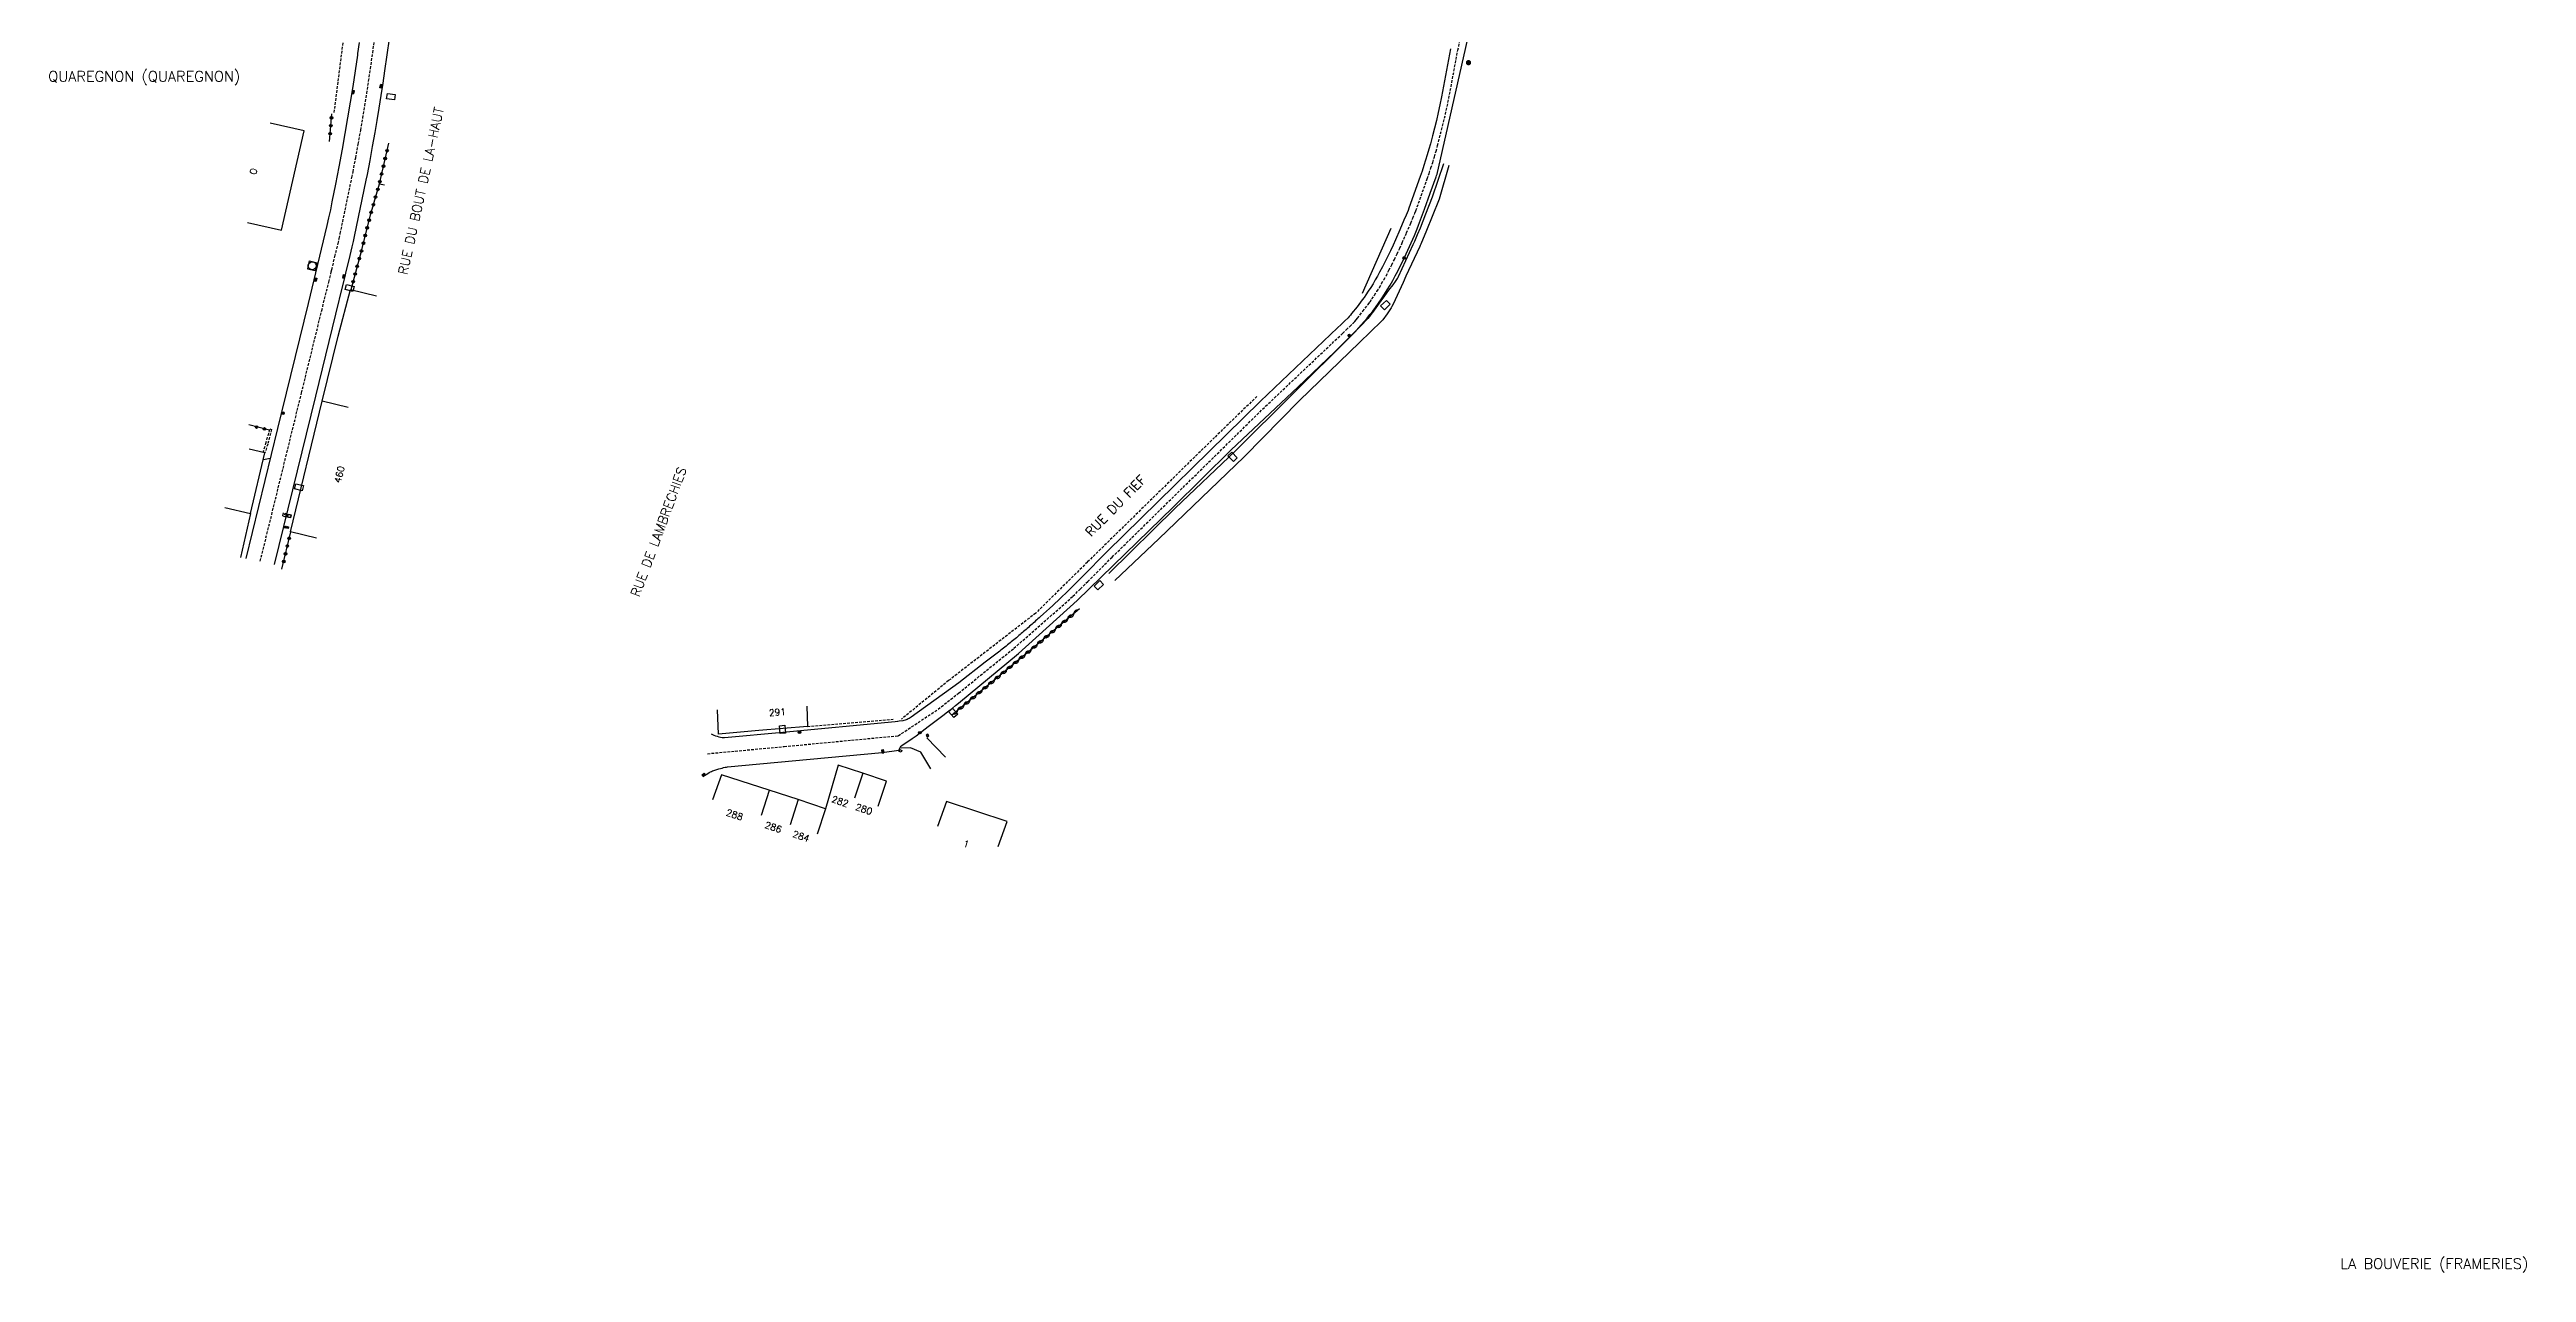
# Model space of a CAD drawing. Header units: millimetres. Extents: x 114005 to 114985, y 122399 to 123000.
# Drawn here: x 114517.4 to 114983.9, y 122511.8 to 122742.2 of the extents above; entities that cross this region are included whole.
import ezdxf
from ezdxf.enums import TextEntityAlignment as Align

# ---------------------------------------------------------------- set-up
doc = ezdxf.new("R2010")
doc.units = ezdxf.units.MM
doc.linetypes.add('DASHED', pattern=[0.75, 0.5, -0.25])
doc.layers.get('0').update_dxf_attribs({"linetype": 'CONTINUOUS'})
for name, color, linetype in [('w0001', 6, 'DASHED'), ('w0008', 7, 'CONTINUOUS'), ('w0014', 7, 'CONTINUOUS'), ('w0017', 7, 'CONTINUOUS'), ('w0100', 7, 'CONTINUOUS'), ('w0103', 1, 'CONTINUOUS'), ('w0112', 1, 'DASHED'), ('w0210', 2, 'CONTINUOUS'), ('W0212', 2, 'CONTINUOUS'), ('W0213', 2, 'CONTINUOUS'), ('W0310', 3, 'CONTINUOUS'), ('w0322', 7, 'CONTINUOUS'), ('w0400', 7, 'CONTINUOUS'), ('W0412', 7, 'CONTINUOUS'), ('w0420', 7, 'CONTINUOUS'), ('w0425', 7, 'CONTINUOUS'), ('w0856', 7, 'CONTINUOUS'), ('w0980', 7, 'CONTINUOUS'), ('w0989', 7, 'CONTINUOUS'), ('w0991', 7, 'CONTINUOUS'), ('w1102', 7, 'CONTINUOUS'), ('w1338', 7, 'CONTINUOUS'), ('w1471', 7, 'CONTINUOUS'), ('W1473', 7, 'CONTINUOUS')]:
    doc.layers.add(name, color=color, linetype=linetype)
doc.styles.get("Standard").update_dxf_attribs({"font": 'romans.shx', "width": 0.85})

# ---------------------------------------------------------------- blocks, each defined once
blk = doc.blocks.new('T856')
for p, q in [((-0.125, 0), (0.125, 0)), ((0, 0.125), (0, -0.125))]:
    blk.add_line(p, q)
blk.add_ellipse((0, 0), major_axis=(-0.177, 0.177), ratio=1, start_param=3.9269908, end_param=10.2101761)
blk = doc.blocks.new('T1473')
at = {"color": 0, "linetype": 'Continuous', "const_width": 0.5, "flags": 128}
blk.add_lwpolyline([(-0.25, 0, 1), (0.25, 0, 1)], format="xyb", close=True, dxfattribs=at)
blk = doc.blocks.new('T1471')
at = {"color": 0, "linetype": 'Continuous', "flags": 128}
blk.add_lwpolyline([(-0.75, -0.5), (-0.75, 0.5), (0.75, 0.5), (0.75, -0.5), (-0.75, -0.5)], dxfattribs=at)
blk = doc.blocks.new('T400')
for p, q in [((-0.15, 0.3), (0.15, 0.3)), ((-0.15, -0.25), (-0.15, 0.3)), ((-0.15, 0.15), (0.15, 0.15)), ((-0.15, 0), (0.15, 0)), ((0.15, 0.3), (0.15, -0.25)), ((-0.15, -0.15), (0.15, -0.15)), ((-0.15, -0.25), (-0.15, -0.3)), ((-0.15, -0.3), (0.15, -0.3)), ((0.15, -0.3), (0.15, -0.25))]:
    blk.add_line(p, q)
blk = doc.blocks.new('t310o')
at = {"color": 0, "linetype": 'Continuous'}
for centre, start, end in [((-0.5, 0.38), 216.8699, 323.1304), ((0.5, -0.37), 36.8699, 143.1303)]:
    blk.add_arc(centre, 0.625, start, end, dxfattribs=at)
blk = doc.blocks.new('T425')
for p, q in [((-0.15, 0.6), (0.15, 0.6)), ((-0.15, 0.6), (-0.15, 0.3)), ((-0.15, 0.3), (0.15, 0.3)), ((-0.15, 0.15), (0.15, 0.15)), ((-0.15, -0.15), (-0.15, 0.15)), ((0, 0.45), (0.15, 0.45)), ((0.15, 0.45), (0.15, 0.3)), ((0.15, 0.15), (0.15, -0.15)), ((0.15, -0.15), (-0.15, -0.15))]:
    blk.add_line(p, q)
blk.add_ellipse((0, 0), major_axis=(-0.106, 0.106), ratio=1, start_param=3.926991, end_param=10.210176)
blk = doc.blocks.new('T412')
for p, q in [((-0.3, 1.2), (0.3, 1.2)), ((-0.3, 1.2), (-0.3, 0.6)), ((-0.3, 0.6), (0.3, 0.6)), ((-0.3, 0.3), (0.3, 0.3)), ((-0.3, -0.3), (-0.3, 0.3)), ((0, 0.9), (0.3, 0.9)), ((0.3, 0.9), (0.3, 0.6)), ((0.3, 0.3), (0.3, -0.3)), ((0.3, -0.3), (-0.3, -0.3))]:
    blk.add_line(p, q)
blk.add_ellipse((0, 0), major_axis=(0.212, 0.212), ratio=1, start_param=5.497787, end_param=11.780972)
blk = doc.blocks.new('T420')
for p, q in [((0.75, 0.75), (-0.75, 0.75)), ((-0.75, 0.75), (-0.75, -0.75)), ((0.75, 0.75), (0.75, -0.75)), ((0.75, -0.75), (-0.75, -0.75))]:
    blk.add_line(p, q)
blk.add_ellipse((0, 0), major_axis=(-0.53, 0.53), ratio=1, start_param=3.926991, end_param=10.210176)
blk = doc.blocks.new('t322o')
at = {"color": 0, "linetype": 'Continuous'}
for radius in [0.25, 0.15]:
    blk.add_circle((0, 0), radius, dxfattribs=at)

msp = doc.modelspace()

# ---------------------------------------------------------------- linework, layer by layer
at = {"layer": 'w0001'}
for points in [[(114641.36, 122609.53), (114655.8, 122610.88), (114677.26, 122612.91), (114684.78, 122617.91), (114688.64, 122620.96), (114699.05, 122629.38), (114710.16, 122639.18), (114711.56, 122640.57), (114712.96, 122641.96), (114717.54, 122646.56), (114746.44, 122674.98), (114760.97, 122688.74), (114761.64, 122689.39), (114762.31, 122690.04), (114762.97, 122690.71), (114763.24, 122690.99), (114763.49, 122691.29), (114763.73, 122691.58), (114764.75, 122692.88), (114765.76, 122694.19), (114766.12, 122694.69), (114766.48, 122695.2), (114766.96, 122695.91), (114767.42, 122696.63), (114767.87, 122697.36), (114768.3, 122698.1), (114768.73, 122698.84), (114769.14, 122699.59), (114769.68, 122700.61), (114770.2, 122701.63), (114770.72, 122702.66), (114771.22, 122703.7), (114771.7, 122704.75), (114772.18, 122705.8), (114772.99, 122707.64), (114773.79, 122709.5), (114774.18, 122710.44), (114774.56, 122711.39), (114774.73, 122711.83), (114776.87, 122717.84), (114777.23, 122718.87), (114777.58, 122719.9), (114777.91, 122720.94), (114778.23, 122721.99), (114778.54, 122723.04), (114778.83, 122724.09), (114779.22, 122725.57), (114779.59, 122727.04), (114779.95, 122728.52), (114780.3, 122730), (114780.63, 122731.48), (114780.95, 122732.98), (114782.64, 122742.06), (114787.28, 122762.55)], [(114557.13, 122645.81), (114564.9, 122677.52), (114568.7, 122693.01), (114570.03, 122698.4), (114570.5, 122700.34), (114570.59, 122700.74), (114571.19, 122703.21), (114571.78, 122705.66), (114571.99, 122706.61), (114572.2, 122707.56), (114574.38, 122718.11), (114574.6, 122719.18), (114575.09, 122721.79), (114575.57, 122724.4), (114576.04, 122727.01), (114576.43, 122729.31), (114576.81, 122731.62), (114577.18, 122733.93), (114577.53, 122736.25), (114577.87, 122738.57), (114578.3, 122741.57), (114578.72, 122744.56)]]:
    msp.add_lwpolyline(points, dxfattribs=at)
at = {"layer": 'w0008'}
for points in [[(114640.51, 122605.17), (114640.79, 122605.39), (114641.08, 122605.59), (114641.38, 122605.79), (114641.69, 122605.98), (114641.88, 122606.09), (114642.09, 122606.19), (114642.29, 122606.27), (114642.51, 122606.35), (114643.5, 122606.66), (114644.08, 122606.83), (114644.39, 122606.91), (114644.69, 122606.98), (114644.9, 122607.01), (114645.11, 122607.04), (114660.69, 122608.47), (114674.23, 122609.75), (114677.35, 122610.22), (114677.82, 122611.04), (114678.86, 122611.71), (114679.9, 122612.38), (114680.27, 122612.63), (114680.62, 122612.89), (114682.92, 122614.64), (114685.68, 122616.75), (114686.57, 122617.44), (114687.46, 122618.13), (114688.03, 122618.59), (114688.6, 122619.06), (114699.89, 122628.41), (114710.97, 122638.42), (114729.01, 122655.99), (114739.95, 122666.81), (114752.51, 122678.58), (114759.47, 122685.24), (114760.49, 122686.23), (114761.5, 122687.24), (114762.5, 122688.25), (114763.48, 122689.29), (114764.45, 122690.33), (114765.01, 122690.96), (114765.56, 122691.6), (114766.1, 122692.26), (114766.62, 122692.92), (114767.12, 122693.6), (114767.71, 122694.42), (114768.28, 122695.25), (114768.83, 122696.09), (114769.36, 122696.94), (114769.88, 122697.8), (114770.38, 122698.67), (114770.87, 122699.55), (114771.33, 122700.44), (114772.58, 122703.01), (114773.22, 122704.39), (114773.84, 122705.77), (114774.46, 122707.16), (114774.73, 122707.8), (114774.99, 122708.45), (114775.24, 122709.1), (114776.36, 122712.12), (114777.46, 122715.16), (114778.56, 122718.19), (114778.65, 122718.47), (114778.73, 122718.75), (114778.8, 122719.04), (114778.99, 122719.88), (114783.39, 122739.24), (114786.42, 122752.61)], [(114575.75, 122743.52), (114575.46, 122741.44), (114575.42, 122741.17), (114574.98, 122738.2), (114574.53, 122735.24), (114574.06, 122732.27), (114573.56, 122729.31), (114573.05, 122726.36), (114572.52, 122723.4), (114571.91, 122720.1), (114571.28, 122716.81), (114570.63, 122713.51), (114570.32, 122712.02), (114569.99, 122710.52), (114569.65, 122709.04), (114566.16, 122694.32), (114560.38, 122670.79), (114554.41, 122646.3)], [(114559.8, 122645.16), (114567.57, 122676.87), (114571.37, 122692.35), (114572.7, 122697.75), (114573.17, 122699.71), (114573.26, 122700.11), (114573.86, 122702.56), (114574.45, 122705.04), (114574.68, 122706.01), (114574.89, 122706.99), (114577.08, 122717.56), (114577.3, 122718.66), (114577.79, 122721.28), (114578.28, 122723.91), (114578.74, 122726.54), (114579.14, 122728.86), (114579.53, 122731.18), (114579.89, 122733.51), (114580.25, 122735.84), (114580.59, 122738.17), (114581.02, 122741.18), (114581.44, 122744.19)], [(114781.28, 122742.34), (114779.59, 122733.26), (114779.27, 122731.78), (114778.94, 122730.31), (114778.6, 122728.84), (114778.24, 122727.38), (114777.87, 122725.91), (114777.49, 122724.46), (114777.2, 122723.42), (114776.9, 122722.39), (114776.59, 122721.36), (114776.26, 122720.33), (114775.92, 122719.31), (114775.56, 122718.3), (114773.42, 122712.3), (114773.27, 122711.89), (114772.89, 122710.97), (114772.51, 122710.04), (114771.71, 122708.2), (114770.91, 122706.36), (114770.44, 122705.33), (114769.96, 122704.3), (114769.47, 122703.28), (114768.96, 122702.26), (114768.44, 122701.25), (114767.91, 122700.24), (114767.51, 122699.52), (114767.1, 122698.79), (114766.68, 122698.08), (114766.24, 122697.37), (114765.79, 122696.67), (114765.33, 122695.98), (114765, 122695.5), (114764.65, 122695.03), (114763.66, 122693.73), (114762.65, 122692.45), (114762.43, 122692.18), (114762.21, 122691.93), (114761.97, 122691.68), (114761.33, 122691.03), (114760.68, 122690.38), (114760.01, 122689.75), (114745.48, 122675.98), (114716.56, 122647.55), (114711.98, 122642.94), (114710.59, 122641.55), (114709.18, 122640.17), (114707.77, 122638.8), (114706.36, 122637.44), (114705.78, 122636.9), (114705.2, 122636.37), (114704.61, 122635.85), (114704.01, 122635.34), (114703.79, 122635.13), (114703.57, 122634.93), (114703.35, 122634.73), (114703.13, 122634.53), (114702.9, 122634.33), (114702.68, 122634.13), (114702.46, 122633.93), (114702.23, 122633.73), (114702.01, 122633.53), (114701.78, 122633.33), (114701.56, 122633.14), (114701.33, 122632.94), (114701.11, 122632.74), (114700.88, 122632.55), (114700.65, 122632.35), (114700.42, 122632.16), (114700.2, 122631.96), (114699.97, 122631.77), (114699.74, 122631.57), (114699.51, 122631.38), (114699.28, 122631.19), (114699.05, 122631), (114698.81, 122630.8), (114698.56, 122630.6), (114698.32, 122630.4), (114698.08, 122630.2), (114697.84, 122630.01), (114697.59, 122629.81), (114697.35, 122629.62), (114697.1, 122629.42), (114696.86, 122629.23), (114696.61, 122629.03), (114696.37, 122628.84), (114696.12, 122628.65), (114695.87, 122628.45), (114695.62, 122628.26), (114695.37, 122628.07), (114695.13, 122627.88), (114694.88, 122627.69), (114694.63, 122627.5), (114694.38, 122627.32), (114694.13, 122627.13), (114693.88, 122626.94), (114693.62, 122626.75), (114688.7, 122622.87), (114679.73, 122616.44), (114679.54, 122616.31), (114679.34, 122616.19), (114679.14, 122616.08), (114678.93, 122615.99), (114678.74, 122615.91), (114678.55, 122615.85), (114678.35, 122615.79), (114678.15, 122615.75), (114677.46, 122615.64), (114677.17, 122615.59), (114677.12, 122615.59), (114676.67, 122615.55)], [(114676.67, 122615.55), (114655.54, 122613.55), (114644.56, 122612.53), (114644.42, 122612.52), (114644.27, 122612.52), (114644.13, 122612.54), (114643.82, 122612.6), (114643.52, 122612.66), (114643.21, 122612.74), (114642.92, 122612.84), (114642.63, 122612.94), (114642.35, 122613.07), (114642.08, 122613.2)]]:
    msp.add_lwpolyline(points, dxfattribs=at)
at = {"layer": 'w0014'}
msp.add_lwpolyline([(114558.97, 122665.14), (114557.73, 122664.92)], dxfattribs=at)
at = {"layer": 'w0017'}
for points in [[(114686.16, 122608.86), (114682.65, 122612.54)], [(114683.4, 122606.65), (114681.52, 122609.83), (114679.6, 122610.63), (114677.82, 122610.6)]]:
    msp.add_lwpolyline(points, dxfattribs=at)
at = {"layer": 'w0100'}
for points in [[(114554.71, 122709.63), (114561.13, 122708.19), (114565.4, 122726.87), (114558.97, 122728.31)], [(114567.7, 122650.15), (114562.84, 122651.33), (114568.8, 122675.94)], [(114555.31, 122654.78), (114553.37, 122646.48)], [(114660.06, 122618.47), (114660.19, 122614.68), (114651.04, 122613.88), (114643.41, 122613.23), (114643.25, 122617.81)], [(114673.48, 122599.62), (114675.03, 122604.37), (114675.03, 122604.37), (114670.58, 122605.87), (114665.95, 122607.35), (114663.55, 122599.15), (114658.44, 122600.87), (114643.96, 122605.52), (114642.26, 122600.81)], [(114696.09, 122592.03), (114697.78, 122596.74), (114686.34, 122600.49), (114684.65, 122595.78)]]:
    msp.add_lwpolyline(points, dxfattribs=at)
at = {"layer": 'w0103'}
for points in [[(114568.8, 122675.94), (114571.81, 122688.19), (114574.14, 122696.96), (114579, 122695.78)], [(114555.31, 122654.78), (114557.99, 122666.19), (114555.03, 122666.89)]]:
    msp.add_lwpolyline(points, dxfattribs=at)
at = {"layer": 'w0112'}
for points in [[(114571.05, 122730.32), (114573.29, 122747.95)], [(114744.82, 122676.85), (114744.82, 122676.85), (114736.84, 122669.11), (114712.89, 122645.63), (114703.15, 122636.01), (114686.76, 122623.3), (114677.91, 122616.06)], [(114557.66, 122666.27), (114558.19, 122667.96), (114558.93, 122670.71), (114559.26, 122670.61), (114558.52, 122667.86), (114557.99, 122666.19)], [(114660.19, 122614.68), (114676.28, 122616.03)]]:
    msp.add_lwpolyline(points, dxfattribs=at)
for points in [[(114683.04, 122612.91), (114682.83, 122613.22), (114682.51, 122613), (114682.73, 122612.69)], [(114677.82, 122609.82), (114677.45, 122609.94), (114677.57, 122610.29), (114677.93, 122610.16)]]:
    msp.add_lwpolyline(points, close=True, dxfattribs=at)
at = {"layer": 'w0210'}
msp.add_lwpolyline([(114779.93, 122720.68), (114777.8, 122714.4), (114776.56, 122711.2), (114776.05, 122709.89), (114775.53, 122708.57), (114775, 122707.26), (114774.74, 122706.63), (114774.47, 122706.01), (114774.19, 122705.38), (114772.8, 122702.37), (114771.41, 122699.36), (114771.33, 122699.21), (114771.24, 122699.07), (114770.82, 122698.48), (114770.38, 122697.89), (114769.6, 122696.85), (114768.83, 122695.81), (114768.13, 122694.84), (114766.58, 122692.68), (114766.29, 122692.29), (114765.99, 122691.91), (114765.68, 122691.54), (114765.36, 122691.18), (114764.64, 122690.4), (114763.91, 122689.63), (114763.18, 122688.87), (114762.43, 122688.12), (114740.75, 122666.62), (114729.42, 122655.77), (114716.95, 122643.47)], dxfattribs=at)
at = {"layer": 'W0212'}
msp.add_lwpolyline([(114770.04, 122708.51), (114764.65, 122696.24)], dxfattribs=at)
at = {"layer": 'W0213'}
msp.add_lwpolyline([(114780.98, 122720.34), (114779.11, 122714.01), (114777.79, 122710.75), (114776.73, 122708.13), (114775.66, 122705.51), (114775.57, 122705.3), (114775.48, 122705.1), (114772.88, 122699.47), (114772.35, 122698.31), (114770.85, 122695.07), (114770.23, 122693.72), (114770.18, 122693.63), (114770.12, 122693.53), (114769.32, 122692.41), (114768.5, 122691.29), (114768.4, 122691.16), (114768.28, 122691.03), (114766.23, 122689.02), (114764.16, 122687.02), (114752.85, 122676.09), (114742.38, 122665.49), (114726.36, 122649.99), (114718.07, 122642.13)], dxfattribs=at)
at = {"layer": 'W0310'}
msp.add_lwpolyline([(114711.41, 122636.84), (114702.53, 122629.34), (114687.29, 122616.71)], dxfattribs=at)
at = {"layer": 'w0322'}
for points in [[(114570.13, 122724.86), (114570.63, 122730.1)], [(114574.23, 122697.01), (114576.16, 122704.2), (114577.86, 122711.03), (114579.56, 122716.92), (114581.32, 122724.53)], [(114561.19, 122644.27), (114562.85, 122651.32)]]:
    msp.add_lwpolyline(points, dxfattribs=at)
at = {"layer": 'w1102'}
for points in [[(114573.66, 122674.76), (114568.8, 122675.94)], [(114550.44, 122655.93), (114555.31, 122654.78)], [(114670.58, 122605.87), (114669.03, 122601.12)], [(114652.97, 122602.62), (114651.43, 122597.87)], [(114658.44, 122600.87), (114656.9, 122596.11)], [(114663.55, 122599.15), (114662, 122594.39)]]:
    msp.add_lwpolyline(points, dxfattribs=at)
at = {"layer": 'w1338'}
for points in [[(114579.56, 122716.92), (114580.54, 122716.73)], [(114558.86, 122670.46), (114554.98, 122671.46)]]:
    msp.add_lwpolyline(points, dxfattribs=at)

# ---------------------------------------------------------------- block references
at = {"layer": 'W0310'}
for p, rotation in [((114709.18, 122634.96), 220.193471203543), ((114710.33, 122635.92), 220.193471203543), ((114703.45, 122630.12), 220.193471203543), ((114704.6, 122631.08), 220.193471203543), ((114705.74, 122632.05), 220.193471203543), ((114706.89, 122633.02), 220.193471203543), ((114708.03, 122633.99), 220.193471203543), ((114697.68, 122625.32), 219.6394154539382), ((114698.84, 122626.28), 219.6394154539382), ((114699.99, 122627.24), 219.6394154539382), ((114701.15, 122628.19), 219.6394154539382), ((114702.3, 122629.15), 219.6394154539382), ((114691.91, 122620.54), 219.6394154539382), ((114693.06, 122621.5), 219.6394154539382), ((114694.22, 122622.45), 219.6394154539382), ((114695.37, 122623.41), 219.6394154539382), ((114696.53, 122624.37), 219.6394154539382), ((114688.44, 122617.67), 219.6394154539382), ((114689.6, 122618.62), 219.6394154539382), ((114690.75, 122619.58), 219.6394154539382)]:
    msp.add_blockref('t310o', p, dxfattribs=dict(at, rotation=rotation))
at = {"layer": 'w0322'}
for p, rotation in [((114570.55, 122729.34), 84.61073587066231), ((114570.27, 122726.36), 84.61073587066231), ((114570.41, 122727.85), 84.61073587066231), ((114580.32, 122720.22), 76.94618883366476), ((114580.66, 122721.68), 76.94618883366476), ((114581, 122723.14), 76.94618883366476), ((114578.84, 122714.41), 73.98687913055977), ((114579.25, 122715.85), 73.98687913055977), ((114579.64, 122717.3), 76.94618883366476), ((114579.98, 122718.76), 76.94618883366476), ((114577.63, 122710.07), 75.96809525777795), ((114578.01, 122711.53), 73.98687913055977), ((114578.42, 122712.97), 73.98687913055977), ((114576.54, 122705.71), 75.96809525777795), ((114576.9, 122707.16), 75.96809525777795), ((114577.26, 122708.62), 75.96809525777795), ((114575.39, 122701.36), 74.95513154952249), ((114575.78, 122702.81), 74.95513154952249), ((114576.17, 122704.25), 75.96809525777795), ((114574.62, 122698.46), 74.95513154952249), ((114575, 122699.91), 74.95513154952249), ((114562.56, 122650.11), 76.80225291803426), ((114561.54, 122645.73), 76.80225291803426), ((114561.88, 122647.19), 76.80225291803426), ((114562.22, 122648.65), 76.80225291803426)]:
    msp.add_blockref('t322o', p, dxfattribs=dict(at, rotation=rotation))
at = {"layer": 'w0400'}
for p, rotation in [((114574.64, 122734.22), 350.9403074105611), ((114579.86, 122735.27), 171.3454024014603), ((114567.54, 122698.86), 346.6676348092796), ((114572.85, 122699.47), 346.4758007355091), ((114674.35, 122609.99), 8.609693455899222), ((114640.6, 122605.58), 307.8)]:
    msp.add_blockref('T400', p, dxfattribs=dict(at, rotation=rotation))
at = {"layer": 'W0412', "rotation": 76.23313840036438}
msp.add_blockref('T412', (114562.6, 122654.32), dxfattribs=at)
at = {"layer": 'w0420', "rotation": 77.11748436727373}
msp.add_blockref('T420', (114566.89, 122701.46), dxfattribs=at)
at = {"layer": 'w0425', "rotation": 76.23313840036438}
msp.add_blockref('T425', (114562.27, 122652.16), dxfattribs=at)
at = {"layer": 'w0856', "rotation": 224.2910223371463}
for p in [(114772.53, 122702.93), (114762.24, 122688.3), (114658.65, 122613.6), (114681.35, 122613.49)]:
    msp.add_blockref('T856', p, dxfattribs=at)
at = {"layer": 'w0856'}
msp.add_blockref('T856', (114561.39, 122673.69), dxfattribs=at)
at = {"layer": 'w1338', "rotation": 165.5306945584448}
for p in [(114556.44, 122671.08), (114557.89, 122670.71)]:
    msp.add_blockref('t322o', p, dxfattribs=at)
at = {"layer": 'w1471'}
for p, rotation in [((114581.73, 122733.32), 351.9), ((114573.94, 122697.27), 345.6), ((114769, 122694.06), 224.2910223371463), ((114740.24, 122665.48), 134.2910223371463), ((114564.43, 122659.73), 346.4999999999999), ((114715.02, 122641.26), 224.2910223371463), ((114687.61, 122617.24), 309.7910223371463), ((114655.48, 122614.1), 95.5910223371462)]:
    msp.add_blockref('T1471', p, dxfattribs=dict(at, rotation=rotation))
at = {"layer": 'W1473', "rotation": 224.2910223371463}
msp.add_blockref('T1473', (114784.66, 122739.73), dxfattribs=at)

# ---------------------------------------------------------------- texts
at = {"layer": 'w0980'}
for s, p in [('QUAREGNON (QUAREGNON)', (114535.27, 122737.01)), ('LA BOUVERIE (FRAMERIES)', (114966.54, 122513.3))]:
    msp.add_text(s, height=2, dxfattribs=at).set_placement(p, align=Align.MIDDLE)
at = {"layer": 'w0989'}
for s, rotation, p in [('RUE DU BOUT DE LA-HAUT', 77.6293, (114583.93, 122699.86)), ('RUE DE LAMBRECHIES', 69.6579, (114627.65, 122639.24)), ('RUE DU FIEF', 45.4278, (114712.93, 122650.91))]:
    msp.add_text(s, height=1.75, rotation=rotation, dxfattribs=at).set_placement(p, align=Align.MIDDLE_LEFT)
at = {"layer": 'w0991'}
for s, rotation, p in [('O', 76.0013, (114556.44, 122719.09)), ('460', 76.0013, (114572.63, 122661.98)), ('291', 4.691, (114654.56, 122616.72)), ('288', 341.1, (114646.25, 122597.43)), ('282', 341.1, (114666.11, 122599.95)), ('280', 341.1, (114670.6, 122598.48)), ('286', 341.1, (114653.54, 122595.09)), ('284', 341.1, (114658.78, 122593.37)), ('1', 341.1, (114689.88, 122591.96))]:
    msp.add_text(s, height=1.25, rotation=rotation, dxfattribs=at).set_placement(p, align=Align.CENTER)

doc.saveas('drawing.dxf')
